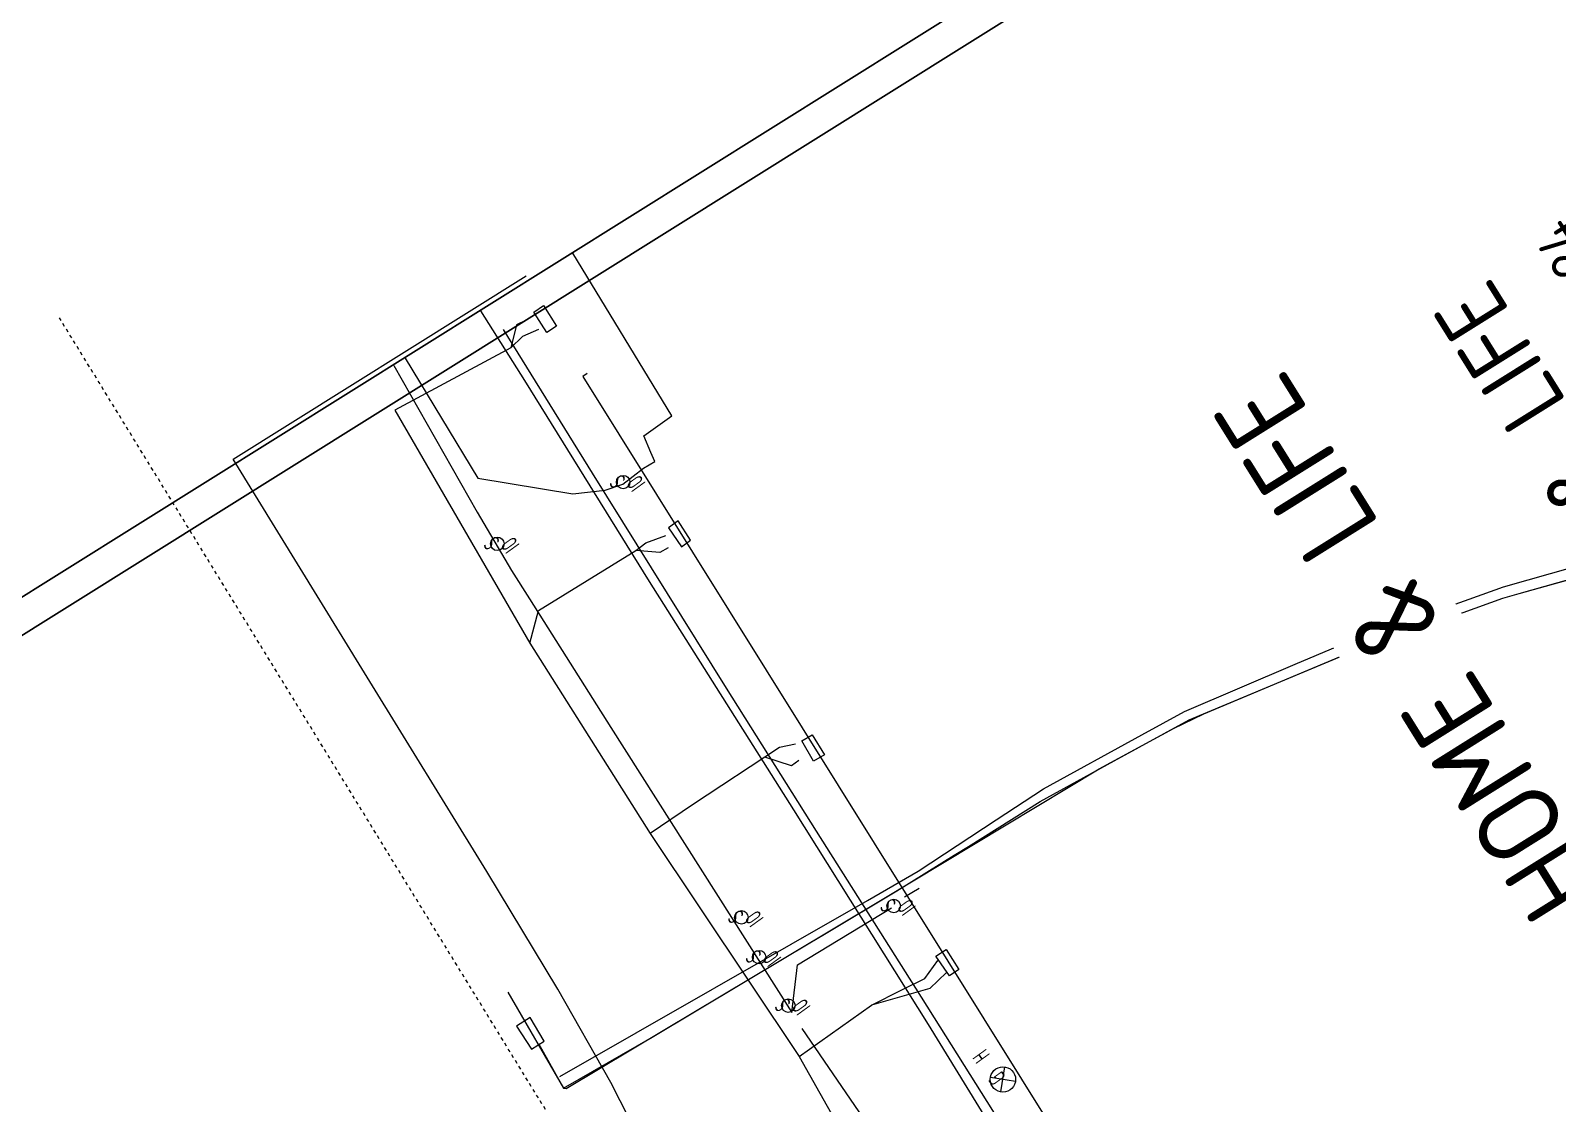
# Model space of a CAD drawing. Header units: metres. Extents: x 507649 to 509016, y 6966950 to 6967777.
# Drawn here: x 507688.42 to 507733.64, y 6967250.46 to 6967282.21 of the extents above; entities that cross this region are included whole.
import ezdxf

# ---------------------------------------------------------------- set-up
doc = ezdxf.new("R2010")
doc.units = ezdxf.units.M
doc.linetypes.add('AEC_Double Dash', pattern=[0.039, 0.015, -0.004, 0.006, -0.004, 0.006, -0.004])
for name, color, linetype, lineweight in [('A-FLOR', 252, 'Continuous', 5), ('C-PROP-LINE', 252, 'AEC_Double Dash', 5), ('C_FEAT', 252, 'EXISTING_COMMUNICATIONS', 0), ('C_MANHOLE_PIT', 252, 'EXISTING_COMMUNICATIONS', 0), ('C_UG_LINES', 252, 'EXISTING_COMMUNICATIONS', 0), ('D_UG_PIPES', 1, 'EXIST_SWD', 0), ('DR_GRATE', 1, 'EXIST_SWD', 0), ('E_UG_LINES', 252, 'EXISTING_ELECTRICITY_UG', 0), ('S_FEAT', 252, 'Continuous', 0), ('S_UG_PIPES', 252, 'EXIST_SEWER', 0), ('W_AG_PIPES_N', 252, 'EXISTING_WATER', 0), ('W_FEAT', 252, 'EXISTING_WATER', 0)]:
    doc.layers.add(name, color=color, linetype=linetype, lineweight=lineweight)
for name, color, linetype in [('C_ANNO_TEXT 5', 4, 'Continuous'), ('C_WIPEOUT', 7, 'Continuous'), ('XREF', 7, 'Continuous')]:
    doc.layers.add(name, color=color, linetype=linetype)
doc.layers.add('G-ANNO-TEXT', color=47, linetype='Continuous', lineweight=5, plot=False)
doc.layers.add('VPORTS', color=11, linetype='Continuous', plot=False)
doc.layers.add('VPORTS_FRAMES', color=11, linetype='Continuous', plot=False)
doc.styles.add('Arial_1', font='ISOCP.shx', dxfattribs={"height": 360})
doc.styles.add('Arial_B', font='ISOCP.shx', dxfattribs={"height": 800})
doc.styles.add('ISOCP', font='isocp.shx')
doc.styles.get("Standard").update_dxf_attribs({"font": 'ARIALN.TTF'})
doc.styles.add('Style-INTL_ISO_EQUAL', font='ISOCP.shx')
doc.linetypes.add('EXIST_SEWER', pattern='A,5,-2.5,5,-2,["S",Standard,S=2.5,R=0,X=0,Y=-1.25],-3.5,5,-2.5,5,-2.5', length=33)
doc.linetypes.add('EXIST_SWD', pattern='A,5,-2.5,5,-2,["SWD",Standard,S=2.5,R=0,X=0,Y=-1.25],-8,5,-2.5,5,-2.5', length=37.5)
doc.linetypes.add('EXISTING_COMMUNICATIONS', pattern='A,2,-2,2,-2,2,-2,["COMS",Standard,S=2.5,R=0,X=0,Y=-1.25],-9.75,2,-2,2,-2', length=29.75)
doc.linetypes.add('EXISTING_ELECTRICITY_UG', pattern='A,2,-2,2,-2,2,-2,["E-UG",Standard,S=2.5,R=0,X=0,Y=-1.25],-9.15,2,-2,2,-2', length=29.15)
doc.linetypes.add('EXISTING_WATER', pattern='A,2,-2,2,-2,2,-2,["W",Standard,S=2.5,R=0,X=0,Y=-1.25],-4.4,2,-2,2,-2', length=24.4)

# ---------------------------------------------------------------- blocks, each defined once
blk = doc.blocks.new('25027_BNP_Skygate Play-Sheet - 000101 - SITE PLAN')
at = {"layer": 'A-FLOR'}
for p, q in [((-2208829.75, 4067803.91), (-2202173.24, 4067229.96)), ((-2202173.24, 4067229.96), (-2198991.14, 4067100.37)), ((-2198991.14, 4067100.37), (-2194927.36, 4067036.36)), ((-2194927.36, 4067036.36), (-2188014.92, 4066992.33)), ((-2188014.92, 4066992.33), (-2180597.25, 4066939.24)), ((-2180597.25, 4066939.24), (-2180597.25, 4056708.25)), ((-2184005.48, 4056865.9), (-2212402.23, 4056865.9)), ((-2184005.48, 4056708.25), (-2184005.48, 4056865.9))]:
    blk.add_line(p, q, dxfattribs=at)
at = {"layer": 'C-PROP-LINE'}
blk.add_line((-2203218.01, 4069307.36), (-2174311.31, 4069090.9), dxfattribs=at)
at = {"layer": 'G-ANNO-TEXT', "lineweight": 13, "insert": (-2210171.16, 4034527.1), "char_height": 2000, "width": 22006.3219, "attachment_point": 1, "style": 'Arial_B'}
blk.add_mtext('HOME & LIFE', dxfattribs=at)
at = {"layer": 'G-ANNO-TEXT', "insert": (-2208681.07, 4030781.1), "char_height": 1250, "width": 18358.6437, "attachment_point": 1, "rotation": 0.301875, "style": 'Arial_1'}
blk.add_mtext('FFL approx AD5.24', dxfattribs=at)
blk = doc.blocks.new('XE_ARCH')
at = {"xscale": 0.001, "yscale": 0.001, "zscale": 0.001, "rotation": 121.996}
blk.add_blockref('25027_BNP_Skygate Play-Sheet - 000101 - SITE PLAN', (509988.126, 6971273.77), dxfattribs=at)
blk = doc.blocks.new('SE-IO')
at = {"layer": 'S_FEAT'}
blk.add_circle((0, 0), 0.2, dxfattribs=at)
at = {"layer": 'S_FEAT', "style": 'Style-INTL_ISO_EQUAL', "width": 0.65}
for s, p in [('S', (0.111, -0.057)), ('IO', (0.283, -0.62))]:
    blk.add_text(s, height=0.5, rotation=62.9, dxfattribs=at).set_placement(p)
blk = doc.blocks.new('W-GH_1')
at = {"layer": 'W_FEAT'}
for p, q in [((-0.357, -0.115), (0.357, 0.115)), ((0.115, -0.357), (-0.115, 0.357))]:
    blk.add_line(p, q, dxfattribs=at)
blk.add_circle((0, 0), 0.375, dxfattribs=at)
at = {"layer": 'W_FEAT', "style": 'Style-INTL_ISO_EQUAL', "width": 0.65}
blk.add_text('G   H', height=0.5, rotation=62.9, dxfattribs=at).set_placement((0.111, -0.057))
blk = doc.blocks.new('XE_SURVEY')
at = {"layer": 'C_FEAT', "flags": 128}
blk.add_lwpolyline([(507703.465, 6967252.236), (507704.211, 6967250.918), (507704.289, 6967250.902), (507707.212, 6967252.651), (507711.503, 6967255.217), (507711.932, 6967255.474), (507714.077, 6967256.757), (507715.78, 6967257.806), (507716.204, 6967258.07), (507717.902, 6967259.128), (507718.326, 6967259.393), (507720.514, 6967260.602), (507722.735, 6967261.815), (507727.321, 6967263.728), (507729.675, 6967264.57), (507732.029, 6967265.412), (507732.509, 6967265.554), (507734.917, 6967266.226), (507737.806, 6967267.031), (507739.763, 6967267.446), (507742.208, 6967267.967), (507742.697, 6967268.073), (507744.651, 6967268.499), (507745.139, 6967268.606), (507750.024, 6967269.671), (507752.955, 6967270.314), (507756.285, 6967271.045), (507762.841, 6967273.497), (507767.04, 6967275.066), (507771.667, 6967278.175), (507772.033, 6967278.421)], dxfattribs=at)
at = {"layer": 'C_MANHOLE_PIT', "flags": 128}
blk.add_lwpolyline([(507703.22, 6967253.005), (507702.816, 6967252.751), (507703.254, 6967252.068), (507703.63, 6967252.303), (507703.22, 6967253.005)], dxfattribs=at)
at = {"layer": 'C_UG_LINES', "flags": 128}
blk.add_lwpolyline([(507702.557, 6967253.758), (507704.211, 6967250.918), (507706.783, 6967252.394), (507713.648, 6967256.5), (507720.074, 6967260.363), (507722.27, 6967261.558), (507723.171, 6967261.991), (507727.24, 6967263.699), (507729.675, 6967264.57), (507732.029, 6967265.412), (507732.509, 6967265.554), (507734.435, 6967266.091), (507734.917, 6967266.226), (507736.843, 6967266.763), (507737.806, 6967267.031), (507739.763, 6967267.446), (507742.697, 6967268.073), (507744.651, 6967268.499), (507747.093, 6967269.032), (507751.978, 6967270.1), (507754.908, 6967270.743), (507756.285, 6967271.045), (507767.04, 6967275.066), (507772.033, 6967278.421)], dxfattribs=at)
at = {"layer": 'D_UG_PIPES', "flags": 128}
for points in [[(507703.466, 6967273.363), (507702.996, 6967273.154), (507702.644, 6967272.82), (507699.214, 6967270.983), (507703.207, 6967264.081), (507706.768, 6967258.453), (507711.187, 6967251.856), (507714.9, 6967245.276), (507721.325, 6967232.597)], [(507703.077, 6967273.629), (507702.81, 6967273.506), (507702.644, 6967272.82)], [(507703.207, 6967264.081), (507703.461, 6967265.048), (507706.347, 6967266.828), (507706.644, 6967267.048), (507707.234, 6967267.27)], [(507707.31, 6967266.903), (507707.057, 6967266.767), (507706.347, 6967266.828)], [(507711.077, 6967261.099), (507710.601, 6967260.994), (507708.027, 6967259.298), (507706.768, 6967258.453)], [(507711.174, 6967260.615), (507710.962, 6967260.45), (507710.172, 6967260.713)], [(507711.187, 6967251.856), (507713.328, 6967253.373), (507714.222, 6967253.821), (507714.904, 6967254.162), (507715.293, 6967254.691)], [(507715.553, 6967254.335), (507715.051, 6967253.863), (507713.328, 6967253.373)]]:
    blk.add_lwpolyline(points, dxfattribs=at)
at = {"layer": 'DR_GRATE', "flags": 128}
for points in [[(507703.999, 6967273.463), (507703.708, 6967273.279), (507703.328, 6967273.879), (507703.618, 6967274.073), (507703.999, 6967273.463)], [(507707.604, 6967267.705), (507707.315, 6967267.5), (507707.698, 6967266.934), (507707.965, 6967267.129), (507707.604, 6967267.705)], [(507711.94, 6967260.779), (507711.609, 6967260.587), (507711.266, 6967261.194), (507711.571, 6967261.368), (507711.94, 6967260.779)], [(507715.915, 6967254.428), (507715.64, 6967254.235), (507715.236, 6967254.823), (507715.543, 6967255.022), (507715.915, 6967254.428)]]:
    blk.add_lwpolyline(points, dxfattribs=at)
at = {"layer": 'E_UG_LINES', "flags": 128}
blk.add_lwpolyline([(507704.095, 6967251.256), (507713.212, 6967256.464), (507714.706, 6967257.336), (507717.022, 6967258.855), (507718.417, 6967259.77), (507721.338, 6967261.373), (507722.599, 6967262.065), (507725.876, 6967263.461), (507727.141, 6967263.999), (507731.026, 6967265.385), (507732.047, 6967265.749), (507736.294, 6967266.958), (507737.745, 6967267.371), (507740.681, 6967267.948), (507741.662, 6967268.14), (507746.06, 6967269.094), (507750.945, 6967270.157), (507753.881, 6967270.776), (507755.838, 6967271.189), (507758.528, 6967272.154), (507765.068, 6967274.649), (507766.716, 6967275.277), (507767.799, 6967275.915), (507768.451, 6967276.271)], dxfattribs=at)
at = {"layer": 'S_UG_PIPES', "flags": 128}
for points in [[(507699.515, 6967272.516), (507701.674, 6967268.962), (507704.478, 6967268.501), (507705.443, 6967268.614), (507705.959, 6967268.784), (507706.573, 6967269.262), (507706.907, 6967269.464), (507706.794, 6967269.729), (507706.587, 6967270.215), (507707.416, 6967270.81), (507704.479, 6967275.624)], [(507699.178, 6967272.305), (507701.646, 6967267.957), (507702.664, 6967266.236), (507703.199, 6967265.391), (507705.609, 6967261.591), (507710.972, 6967253.151), (507711.136, 6967254.562), (507713.923, 6967256.252)], [(507714.303, 6967256.572), (507714.738, 6967256.83)], [(507711.265, 6967252.679), (507716.882, 6967244.472), (507719.697, 6967240.34), (507721.6, 6967237.403), (507724.033, 6967233.617), (507724.311, 6967232.973), (507724.056, 6967232.64), (507724.183, 6967232.262), (507723.581, 6967230.937), (507721.982, 6967230.008)]]:
    blk.add_lwpolyline(points, dxfattribs=at)
at = {"layer": 'W_AG_PIPES_N', "flags": 128}
for points in [[(507702.417, 6967273.363), (507705.06, 6967269.119), (507709.023, 6967262.752), (507711.693, 6967258.524), (507714.635, 6967253.877), (507717.294, 6967249.643), (507719.906, 6967245.38), (507722.592, 6967240.996), (507725.285, 6967240.035), (507726.914, 6967241.194), (507727.333, 6967241.468), (507729.424, 6967242.837), (507731.098, 6967243.933), (507731.934, 6967244.48), (507733.607, 6967245.576), (507735.79, 6967246.793), (507740.16, 6967249.222), (507744.466, 6967251.763), (507746.988, 6967253.387), (507753.276, 6967257.474), (507757.462, 6967260.209), (507758.296, 6967260.761), (507758.803, 6967261.065), (507760.119, 6967261.565), (507760.321, 6967262.018), (507763.059, 6967268.461), (507765.014, 6967273.062), (507765.032, 6967273.968), (507763.14, 6967277.603), (507762.927, 6967277.944), (507761.602, 6967280.064), (507756.031, 6967288.965), (507751.747, 6967295.721), (507749.336, 6967299.521), (507747.747, 6967302.065)], [(507701.747, 6967273.914), (507703.056, 6967271.859), (507706.744, 6967265.909), (507711.021, 6967259.148), (507715.009, 6967252.797), (507722.753, 6967240.18), (507722.538, 6967231.486)]]:
    blk.add_lwpolyline(points, dxfattribs=at)
at = {"layer": 'S_FEAT', "rotation": 62.89999999999502}
for p in [(507705.972, 6967268.85), (507702.245, 6967267.023), (507713.986, 6967256.306), (507709.475, 6967255.968), (507709.999, 6967254.793), (507710.864, 6967253.356)]:
    blk.add_blockref('SE-IO', p, dxfattribs=at)
at = {"layer": 'W_FEAT', "rotation": 62.89999999999997}
blk.add_blockref('W-GH_1', (507717.221, 6967251.173), dxfattribs=at)
blk = doc.blocks.new('XD_DESIGN_1')
at = {"layer": 'VPORTS'}
blk.add_lwpolyline([(507821.282, 6966964.794), (507649.237, 6967239.976), (507863.049, 6967373.652), (508035.094, 6967098.47)], close=True, dxfattribs=at)

msp = doc.modelspace()

# ---------------------------------------------------------------- block references
at = {"layer": 'XREF'}
msp.add_blockref('XE_SURVEY', (0, 0), dxfattribs=at)

# ---------------------------------------------------------------- next in the draw order: wipeouts: each hides what was drawn before it
msp.add_wipeout([(507723.801, 6967241.809), (507736.904, 6967250.006), (507760.737, 6967264.909), (507764.668, 6967265.965), (507815.213, 6967293.86), (507837.491, 6967302.375), (507839.856, 6967300.276), (507840.896, 6967298.8), (507842.066, 6967296.591), (507838.872, 6967292.808), (507837.564, 6967289.751), (507837.011, 6967286.384), (507836.281, 6967278.329), (507836.997, 6967265.973), (507843.107, 6967257.956), (507857.848, 6967234.386), (507868.331, 6967217.506), (507880.294, 6967198.564), (507889.541, 6967183.512), (507900.242, 6967166.475), (507910.841, 6967149.644), (507913.312, 6967147.539), (507914.126, 6967146.222), (507912.841, 6967145.394), (507912.438, 6967143.459), (507911.537, 6967137.386), (507916.136, 6967130.337), (507919.215, 6967125.409), (507922.188, 6967124.485), (507928.054, 6967123.687), (507927.787, 6967121.726), (507927.763, 6967120.699), (507927.929, 6967120.068), (507928.09, 6967119.323), (507928.49, 6967118.497), (507930.348, 6967115.516), (507935.395, 6967107.452), (507936.36, 6967105.624), (507936.707, 6967104.696), (507936.928, 6967103.657), (507937.109, 6967102.674), (507937.164, 6967101.649), (507937.167, 6967100.897), (507937.167, 6967100.126), (507936.957, 6967099.138), (507936.633, 6967098.17), (507936.642, 6967097.706), (507936.01, 6967096.229), (507934.973, 6967094.478), (507929.093, 6967087.252), (507926.762, 6967084.378), (507923.377, 6967080.302), (507921.708, 6967078.211), (507915.396, 6967070.452), (507914.665, 6967069.463), (507914.151, 6967068.891), (507913.145, 6967067.757), (507911.627, 6967066.426), (507910.372, 6967065.576), (507908.571, 6967064.662), (507906.659, 6967064.013), (507905.672, 6967063.792), (507903.666, 6967063.565), (507902.15, 6967063.583), (507900.646, 6967063.763), (507899.169, 6967064.104), (507898.189, 6967064.368), (507897.729, 6967064.607), (507892.083, 6967067.689), (507875.813, 6967077.913), (507861.169, 6967088.984), (507846.138, 6967100.951), (507841.013, 6967105.441), (507839.923, 6967106.572), (507832.256, 6967113.112), (507824.402, 6967120.622), (507817.995, 6967127.123), (507809.341, 6967136.23), (507805.337, 6967140.446), (507800.517, 6967145.522), (507791.256, 6967155.273), (507776.507, 6967170.803), (507760.708, 6967187.438), (507754.44, 6967194.163), (507747.33, 6967201.791), (507740.584, 6967210.474), (507730.916, 6967225.557), (507725.564, 6967234.491), (507724.563, 6967241.369)]).dxf.layer = 'C_WIPEOUT'

# ---------------------------------------------------------------- next in the draw order: block references
msp.add_blockref('XE_ARCH', (0, 0), dxfattribs=at)

# ---------------------------------------------------------------- next in the draw order: texts
at = {"layer": 'C_ANNO_TEXT 5', "insert": (507729.227, 6967263.943), "char_height": 2.5, "width": 17.90225, "attachment_point": 5, "rotation": 122.0139, "style": 'ISOCP', "bg_fill": 3, "box_fill_scale": 1.25, "bg_fill_color": 256, "bg_fill_transparency": 0}
msp.add_mtext('HOME & LIFE', dxfattribs=at)

# ---------------------------------------------------------------- next in the draw order: linework, layer by layer
at = {"layer": 'VPORTS_FRAMES'}
msp.add_lwpolyline([(508035.451, 6967098.972), (507863.021, 6967374.769), (507648.727, 6967240.792), (507821.157, 6966964.994)], close=True, dxfattribs=at)

# ---------------------------------------------------------------- next in the draw order: block references
at = {"layer": 'XREF'}
msp.add_blockref('XD_DESIGN_1', (0, 0), dxfattribs=at)

doc.saveas('drawing.dxf')
